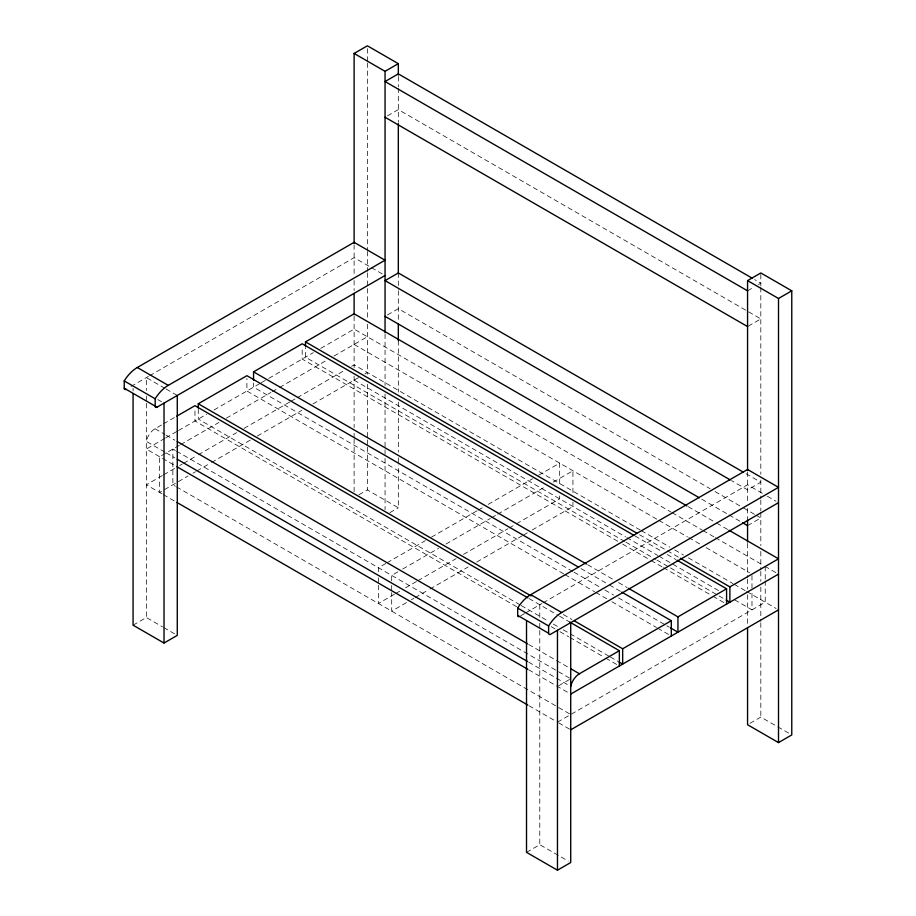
<?xml version="1.0" encoding="UTF-8"?>
<svg xmlns="http://www.w3.org/2000/svg" width="916" height="916" viewBox="0 0 916 916"><rect width="100%" height="100%" fill="white"/><g stroke="black" fill="none" stroke-linecap="round" stroke-linejoin="round"><path stroke-width="0.69" stroke-dasharray="4.58 3.44" d="M387.468 115.874L398.323 109.611L760.818 318.894L747.559 326.554M131.022 386.438L148.381 376.419M149.617 375.709L354.114 257.648L370.201 266.934M164.891 452.126L146.331 441.409A12.744 7.351 -60 0 1 155.022 428.734L162.292 424.543M163.495 423.845L175.597 416.86M164.891 438.352L146.331 449.069L175.712 466.026M165.785 437.837L177.944 430.818M178.494 430.497L206.787 414.169M214.081 409.956L260.121 383.38M261.358 382.659L267.541 379.087M268.777 378.377L313.295 352.671M320.715 348.389L354.114 329.107L671.039 512.09M387.468 314.955L398.323 308.692L710.095 488.697M179.387 445.302L159.602 456.729L159.602 492.453L188.043 476.034M180.624 444.581L218.958 422.448M226.389 418.165L270.907 392.46M272.144 391.75L278.327 388.178M279.563 387.468L326.565 360.332M333.985 356.049L367.373 336.767M162.418 475.519L146.331 484.804L162.075 493.884M163.655 474.809L174.784 468.374M179.731 465.523L182.204 464.091M183.44 463.382L197.043 455.527M198.28 454.805L236.614 432.673M244.045 428.39L289.8 401.975M291.036 401.254L295.983 398.403M297.219 397.693L344.221 370.556M351.641 366.274L354.114 364.843L640.055 529.929M192.99 473.183L195.463 471.751M196.7 471.042L210.302 463.187M211.539 462.465L251.121 439.623M257.304 436.05L301.822 410.345M312.951 403.922L358.717 377.495M364.9 373.923L367.373 372.503M133.072 625.181L146.331 617.521L162.43 626.807M358.935 494.777L367.373 489.911L398.323 507.773L398.323 464.939M747.559 290.819L753.593 287.338M758.414 284.555L760.818 283.17L754.635 279.598M389.884 512.651L398.323 507.773M385.819 563.477L378.423 567.748L378.423 572.042M387.056 562.768L425.276 540.703M431.447 537.142L477.064 510.796M478.301 510.086L483.236 507.246M488.159 504.395L532.551 478.77M538.711 475.209L559.676 463.107L559.676 485.972M397.853 571.847L391.693 575.408L391.693 583.984M402.788 568.996L438.546 548.352M445.943 544.081L490.323 518.456M491.56 517.746L496.495 514.895M497.731 514.185L545.81 486.419M553.207 482.148L572.935 470.767L572.935 495.064M394.452 594.232L378.423 603.484L378.423 584.9M395.689 593.511L400.624 590.671M405.548 587.82L416.654 581.42M417.879 580.698L456.111 558.634M463.507 554.363L507.888 528.738M509.124 528.028L515.284 524.467M516.521 523.757L559.676 498.842L559.676 494.548M406.486 602.602L391.693 611.144L391.693 592.56M411.421 599.751L413.883 598.331M415.12 597.61L428.677 589.778M429.913 589.068L468.133 567.004M476.767 562.023L522.383 535.677M523.62 534.967L527.318 532.837M532.253 529.986L572.935 506.491L572.935 502.208M520.757 615.747L524.479 613.594M525.715 612.884L541.825 603.575M543.062 602.865L747.559 484.804L762.41 493.369M747.559 525.635L760.818 517.975L755.872 515.124M558.668 685.74L569.523 679.466M557.466 722.163L765.238 602.201L765.238 580.767M526.517 852.338L539.787 844.678L568.252 861.109M749.975 723.331L760.818 717.056L790.531 734.208M745.979 473.675L760.818 482.251L747.559 489.9L731.472 480.614M371.438 267.644L382.579 274.079M767.368 496.232L776.024 501.235M715.041 491.549L742.269 507.269M743.506 507.979L754.635 514.403M701.782 499.209L727.762 514.208M728.999 514.918L741.376 522.063M688.179 506.674L715.407 522.383M716.644 523.105L727.773 529.528M672.092 512.697L702.034 529.975M703.03 530.559L714.423 537.131M715.407 537.703L764.001 565.756M764.894 566.271L776.092 572.74M354.114 344.427L657.78 519.75M659.016 520.46L687.527 536.925M688.763 537.635L701.164 544.791M706.122 547.654L749.506 572.695M641.292 530.65L669.802 547.104M674.76 549.966L683.439 554.981M688.397 557.844L733.018 583.606M734.254 584.316L745.406 590.751M746.654 591.473L776.092 608.476M639.551 534.749L679.145 557.604M635.006 535.94L662.234 551.65M667.18 554.512L675.836 559.516M354.114 380.151L625.559 536.868M626.796 537.589L657.78 555.474M659.016 556.195L718.51 590.545M734.632 599.843L751.979 609.861L751.979 591.278M624.712 541.482L305.486 357.183L305.486 347.439M625.949 542.203L655.638 559.344M656.875 560.054L669.253 567.199M670.489 567.92L724.922 599.35M617.693 541.253L302.177 359.095L302.177 346.569M622.64 544.115L649.856 559.825M651.093 560.535L662.234 566.97M663.47 567.68L711.721 595.537M712.957 596.259L725.335 603.404M587.614 564.725L613.606 579.725M618.552 582.587L627.208 587.591M580.984 568.561L608.201 584.282M609.438 584.992L620.567 591.427M572.775 571.47L253.549 387.17L253.549 382.991M574.011 572.191L599.991 587.19M604.938 590.041L613.606 595.045M618.552 597.896L665.566 625.044M666.802 625.765L669.275 627.185M563.661 573.874L246.908 391.006L246.908 378.468M564.897 574.595L594.587 591.736M595.824 592.446L606.965 598.881M611.911 601.732L656.451 627.449M657.688 628.17L668.829 634.593M563.283 614.499L571.939 619.502M164.903 388.327L146.331 377.598L146.331 390.456M166.139 389.037L177.28 395.472M529.036 598.549L558.348 615.472M559.584 616.193L570.725 622.628M519.979 604.812L198.28 419.081L198.28 409.338M521.215 605.522L548.432 621.243M553.39 624.094L558.336 626.956M563.283 629.807L609.06 656.245M610.296 656.955L617.727 661.237M157.827 399.548L161.548 401.7M516.658 606.724L194.959 420.994L194.959 408.467M551.283 626.704L555.016 628.868M559.962 631.719L568.63 636.723M569.866 637.444L604.514 657.436M605.751 658.157L616.88 664.581M155.022 428.734L164.926 434.447M166.162 435.169L174.819 440.172M528.692 644.475L569.523 668.039M175.345 450.5L172.861 449.069L172.861 484.804L175.345 486.236M176.582 451.21L569.489 678.058M166.128 452.836L174.796 457.84M528.658 662.142L570.725 686.428M528.658 669.802L570.725 694.088M176.582 486.946L569.489 713.793M163.323 494.606L175.712 501.762M528.956 705.709L554.993 720.732M558.668 722.861L569.523 729.125M163.666 627.529L174.807 633.964M765.238 566.477L765.238 579.336M760.818 274.388L760.818 286.021M760.818 287.452L760.818 474.305M760.818 480.018L760.818 498.579M760.818 500.01L760.818 510.83M760.818 512.262L760.818 545.707M760.818 551.409L760.818 569.981M760.818 571.401L760.818 581.397M760.818 587.11L760.818 621.392M760.818 622.811L760.818 717.056M751.979 575.557L751.979 589.858M747.559 471.969L747.559 502.77M747.559 508.483L747.559 519.086M747.559 543.36L747.559 577.63M747.559 579.061L747.559 589.057M747.559 594.77L747.559 624.758M539.787 604.755L539.787 617.613M539.787 623.327L539.787 629.04M539.787 630.46L539.787 844.678M398.323 76.52L398.323 86.734M398.323 88.165L398.323 122.217M398.323 272.957L398.323 289.284M398.323 290.716L398.323 322.134M398.323 340.695L398.323 392.105M398.323 402.101L398.323 452.08M398.323 457.794L398.323 463.507M391.693 585.416L391.693 591.129M385.052 334.077L385.052 385.487M385.052 394.052L385.052 448.313M385.052 449.745L385.052 456.878M385.052 458.309L385.052 509.72M378.423 577.756L378.423 583.469M367.373 48.651L367.373 61.509M367.373 62.941L367.373 249.999M367.373 251.431L367.373 271.422M367.373 272.853L367.373 287.132M367.373 288.563L367.373 318.55M367.373 324.264L367.373 374.243M367.373 384.239L367.373 438.501M367.373 439.932L367.373 445.634M367.373 447.065L367.373 489.911M354.114 244.812L354.114 274.8M354.114 280.514L354.114 290.509M354.114 316.203L354.114 367.614M354.114 376.19L354.114 427.589M354.114 433.302L354.114 437.585M354.114 439.016L354.114 491.846M146.331 396.17L146.331 401.884M146.331 403.303L146.331 617.521M133.072 388.121L133.072 390.972"/><path stroke-width="1.37" d="M354.114 243.381L354.114 53.46L367.373 45.8L398.323 63.662L398.323 75.089M354.114 53.46L385.052 71.322L398.323 63.662M126.064 389.3A2.599 1.5 -60 0 1 124.233 388.247L124.233 380.93A27.343 15.79 -60 0 1 137.308 367.499L354.114 242.328L385.052 260.201L168.258 385.373A27.343 15.79 -60 0 0 155.182 398.792L155.182 406.109A2.599 1.5 -60 0 0 157.014 407.173L385.052 275.51M176.811 416.162L194.959 405.674L527.799 597.839M198.28 407.941L198.28 403.761L246.908 375.686L578.5 567.13M253.549 380.209L253.549 371.85L302.177 343.775L633.769 535.23M305.486 346.042L305.486 341.874L354.114 313.799L686.943 505.953M747.559 470.538L747.559 280.617L760.818 272.957L791.768 290.819L791.768 734.93L778.508 742.59L747.559 724.716L747.559 627.62M133.072 393.823L133.072 625.181L164.021 643.043L177.28 635.383L177.28 395.472M747.559 280.617L778.508 298.479L791.768 290.819M518.811 616.708A2.599 1.5 -60 0 1 517.677 615.403L517.677 608.087A27.343 15.79 -60 0 1 530.753 594.656L747.559 469.484L778.508 487.346L561.703 612.518A27.343 15.79 -60 0 0 548.627 625.949L548.627 633.265A2.599 1.5 -60 0 0 550.459 634.33L778.508 502.666M570.725 686.428A12.744 7.351 -60 0 1 579.416 673.764L619.353 650.703L619.353 666.012M574.424 620.922L622.674 648.78L671.302 620.705L671.302 636.025M628.445 588.301L677.943 616.88L726.571 588.805L726.571 604.113M680.382 558.313L729.88 586.893L778.508 558.817L729.01 530.238M570.725 694.088L778.508 574.126M570.725 729.823L778.508 609.861M526.517 620.979L526.517 852.338L557.466 870.2L570.725 862.54L570.725 622.628M752.162 278.166L398.323 73.875L385.052 81.535L747.559 290.819M385.052 117.259L747.559 326.554M743.506 472.244L398.323 272.957L385.052 280.617L730.235 479.904M385.052 316.352L699.309 497.777M742.613 522.784L747.559 525.635M305.486 341.874L637.078 533.318M677.073 560.226L726.571 588.805M726.17 600.06L729.88 602.201L729.88 586.893M253.549 371.85L586.377 564.016M621.815 592.137L671.302 620.705M670.523 627.907L677.943 632.189L677.943 616.88M137.308 367.499L168.258 385.373M530.753 594.656L561.703 612.518M198.28 403.761L531.108 595.927M569.866 622.124L619.353 650.703M618.964 661.959L622.674 664.1L622.674 648.78M124.233 380.93L155.182 398.792M517.677 608.087L548.627 625.949M124.233 388.247L157.014 407.173M517.677 615.403L548.627 633.265M177.292 441.592L527.456 643.753M570.76 668.76L579.416 673.764M177.269 459.271L527.421 661.432M176.948 466.748L527.719 669.253M176.948 502.472L527.719 704.988M778.508 298.479L778.508 742.59M747.559 519.922L747.559 541.94M557.466 630.277L557.466 870.2M398.323 123.637L398.323 273.586M398.323 323.566L398.323 340.695M385.052 71.322L385.052 332.645M354.114 293.36L354.114 314.783M164.021 403.12L164.021 643.043"/></g></svg>
